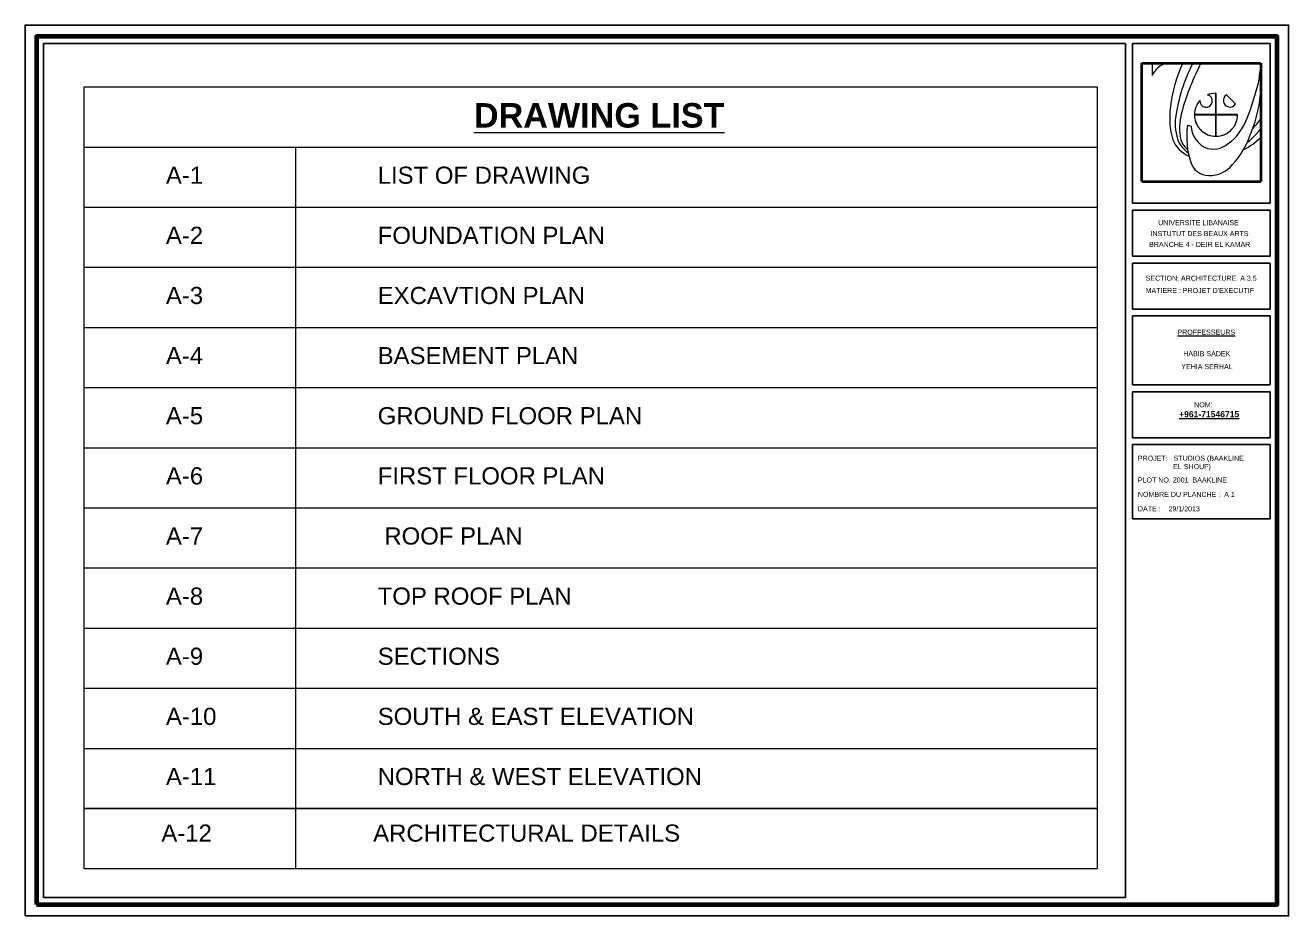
# Model space of a CAD drawing. Header units: inches. Extents: x -580639 to 179052, y 0 to 152898.
# Drawn here: x -580639 to -525889, y 113030 to 151788 of the extents above; entities that cross this region are included whole.
import ezdxf

# ---------------------------------------------------------------- set-up
doc = ezdxf.new("R2010")
doc.units = ezdxf.units.IN
doc.header["$LTSCALE"] = 500
doc.header["$MEASUREMENT"] = 0
doc.linetypes.add('ACAD_ISO02W100', pattern=[15, 12, -3])
for name, color, linetype, lineweight in [('A-0.2', 61, 'Continuous', 20), ('A-0.25', 42, 'Continuous', 25), ('A-ANNO-TEXS', 211, 'Continuous', 18), ('A-wall', 52, 'Continuous', 35), ('DIM', 8, 'Continuous', 18), ('WALL', 7, 'Continuous', 40)]:
    doc.layers.add(name, color=color, linetype=linetype, lineweight=lineweight)
doc.styles.add('50', font='arial.ttf', dxfattribs={"height": 125})

# ---------------------------------------------------------------- blocks, each defined once
blk = doc.blocks.new('4')
at = {"layer": 'A-0.2', "color": 253}
for p, q in [((0, 7158), (612, 7158)), ((612, 7158), (612, 6408))]:
    blk.add_line(p, q, dxfattribs=at)
at = {"layer": 'A-0.2'}
for p, q in [((4464, 4046), (4464, 5334)), ((4491, 4046), (4491, 5334)), ((5661, 4688), (5114, 5233)), ((5387, 4961), (5661, 4688)), ((4464, 4046), (3176, 4046)), ((4464, 4019), (3176, 4019)), ((4464, 2731), (4464, 4019)), ((5779, 4046), (4491, 4046)), ((5779, 4019), (4491, 4019)), ((4491, 2731), (4491, 4019)), ((2753, 3402), (2970, 3354))]:
    blk.add_line(p, q, dxfattribs=at)
at = {"layer": 'A-0.2', "color": 253}
blk.add_arc((1928, 5765), 1462, 107.64781, 153.96165, dxfattribs=at)
at = {"layer": 'A-0.2'}
for centre, radius, start, end in [((10717, 3409), 9059, 155.55033, 172.92406), ((12494, 2369), 10566, 153.0442, 171.7936), ((18093, -216), 16295, 153.09334, 163.75774), ((-19263, 10603), 26713, 349.95399, 351.96969), ((4478, 4033), 1301, 90.59339, 112.82445), ((-10257, 10332), 17845, 338.64073, 345.76469), ((-676, 5940), 7870, 337.73271, 357.72099), ((4478, 4033), 1301, 138.38861, 179.40661), ((3880, 4867), 376, 175.50124, 75.71182), ((5322, 4895), 397, 121.63123, 328.54112), ((6429, 3847), 4751, 171.79462, 196.2417), ((5120, 3503), 3106, 173.07815, 201.04099), ((5992, 3211), 3720, 162.30173, 187.61114), ((4478, 4033), 1301, 180.59339, 207.56933), ((4478, 4033), 1301, 187.50396, 216.31067), ((3279, 4920), 3270, 306.37555, 340.58391), ((4478, 4033), 1301, 337.29236, 359.40661), ((7684, 2710), 4979, 172.00351, 199.00541), ((4557, 3453), 1590, 183.56918, 241.76008), ((4478, 4033), 1301, 214.70346, 226.49059), ((4478, 4033), 1301, 226.49059, 269.40661), ((4478, 4033), 1301, 270.59339, 318.05723), ((4478, 4033), 1301, 318.05723, 325.65676), ((4478, 4033), 1301, 325.65676, 337.29236), ((4080, 5482), 3864, 306.58145, 323.55215), ((-4402, 12360), 14410, 320.31393, 323.55003), ((3569, 3233), 1845, 202.79142, 246.93196), ((3907, 3300), 1917, 208.42814, 234.80849), ((3498, 2902), 1207, 188.73708, 232.56395), ((4313, 3366), 1408, 248.83977, 309.98353), ((1776, 4501), 5072, 316.72692, 342.28934), ((4368, 5496), 3987, 296.48799, 315.0148), ((4044, 1512), 1149, 194.74643, 269.93049), ((4101, 2106), 1744, 268.07353, 321.63612)]:
    blk.add_arc(centre, radius, start, end, dxfattribs=at)
at = {"layer": 'WALL'}
for p, q in [((0, 7158), (7188, 7158)), ((0, 0), (0, 7158)), ((7188, 7158), (7188, 0)), ((0, 0), (7188, 0))]:
    blk.add_line(p, q, dxfattribs=at)

msp = doc.modelspace()

# ---------------------------------------------------------------- linework, layer by layer
msp.add_lwpolyline([(-580638.929, 113030.352), (-525638.711, 113030.352), (-525638.711, 151788.469), (-580638.929, 151788.469)], close=True)
at = {"layer": 'A-0.25', "lineweight": 25}
for p, q in [((-532438.711, 144035.821), (-526438.711, 144035.821)), ((-532438.711, 141735.821), (-532438.711, 143735.821)), ((-532438.711, 143735.821), (-526438.711, 143735.821)), ((-532438.711, 141735.821), (-526438.711, 141735.821)), ((-532438.711, 139435.821), (-532438.711, 141435.821)), ((-532438.711, 141435.821), (-526438.711, 141435.821)), ((-532438.711, 139435.821), (-526438.711, 139435.821)), ((-532438.711, 136135.821), (-532438.711, 139135.821)), ((-532438.711, 139135.821), (-526438.711, 139135.821)), ((-532438.711, 136135.821), (-526438.711, 136135.821)), ((-532438.711, 133835.821), (-532438.711, 135835.821)), ((-532438.711, 135835.821), (-526438.711, 135835.821)), ((-532438.711, 133835.821), (-526438.711, 133835.821)), ((-532438.711, 130305.9), (-532438.711, 133535.821)), ((-532438.711, 133535.821), (-526438.711, 133535.821)), ((-526438.711, 130305.9), (-532438.711, 130305.9))]:
    msp.add_line(p, q, dxfattribs=at)
for points in [[(-532738.711, 113830.352), (-532738.711, 150988.469), (-579838.929, 150988.469), (-579838.929, 113830.352), (-532738.711, 113830.352)], [(-526438.711, 144035.821), (-526438.711, 150988.469), (-532438.711, 150988.469), (-532438.711, 144035.821)], [(-526438.711, 141735.821), (-526438.711, 143735.821)], [(-526438.711, 139435.821), (-526438.711, 141435.821)], [(-526438.711, 136135.821), (-526438.711, 139135.821)], [(-526438.711, 133835.821), (-526438.711, 135835.821)], [(-526438.711, 130305.9), (-526438.711, 133535.821)]]:
    msp.add_lwpolyline(points, dxfattribs=at)
at = {"layer": 'A-wall', "color": 1, "lineweight": 70}
msp.add_lwpolyline([(-580138.929, 113530.352), (-526138.711, 113530.352), (-526138.711, 151288.469), (-580138.929, 151288.469)], close=True, dxfattribs=at)
at = {"layer": 'DIM'}
for p, q in [((-578073.539, 115085.435), (-578073.539, 149102.102)), ((-578073.539, 149102.102), (-533973.539, 149102.102)), ((-533973.539, 149102.102), (-533973.539, 115085.435)), ((-578073.539, 146485.435), (-533973.539, 146485.435)), ((-568854.12, 115085.435), (-568854.12, 146485.435)), ((-578073.539, 143868.769), (-533973.539, 143868.769)), ((-578073.539, 141252.102), (-533973.539, 141252.102)), ((-578073.539, 138635.435), (-533973.539, 138635.435)), ((-578073.539, 136018.769), (-533973.539, 136018.769)), ((-578073.539, 133402.102), (-533973.539, 133402.102)), ((-578073.539, 130785.435), (-533973.539, 130785.435)), ((-578073.539, 128168.769), (-533973.539, 128168.769)), ((-578073.539, 125552.102), (-533973.539, 125552.102)), ((-578073.539, 122935.435), (-533973.539, 122935.435)), ((-578073.539, 120318.769), (-533973.539, 120318.769)), ((-533973.539, 117702.102), (-578073.539, 117702.102)), ((-578073.539, 117702.102), (-533973.539, 117702.102)), ((-578073.539, 115085.435), (-533973.539, 115085.435))]:
    msp.add_line(p, q, dxfattribs=at)
for p in [(-578073.539, 146485.435), (-578073.539, 143868.769), (-578073.539, 141252.102), (-578073.539, 138635.435), (-578073.539, 136018.769), (-578073.539, 133402.102), (-578073.539, 130785.435), (-578073.539, 128168.769), (-578073.539, 125552.102), (-578073.539, 122935.435), (-578073.539, 120318.769)]:
    msp.add_point(p, dxfattribs=at)

# ---------------------------------------------------------------- block references
at = {"layer": 'A-wall', "linetype": 'ACAD_ISO02W100', "xscale": 0.7200000000000001, "yscale": 0.7200000000000001, "zscale": 0.7200000000000001}
msp.add_blockref('4', (-532023.856, 144985.208), dxfattribs=at)

# ---------------------------------------------------------------- texts
at = {"layer": 'A-ANNO-TEXS', "attachment_point": 1, "style": '50'}
for s, width, insert, char_height in [('{\\fArial|b1|i0|c0|p34;\\L DRAWING LIST}', 14123.79825, (-561516.3, 148396.657), 1064.8), ('LIST OF DRAWING', 14123.79825, (-565291.574, 145632.83), 745.36), ('A-1', 14123.79825, (-574510.993, 145632.83), 745.36), ('A-2', 14123.79825, (-574510.993, 143016.163), 745.36), ('FOUNDATION PLAN', 14123.79825, (-565291.574, 143016.163), 745.36), ('UNIVERSITE LIBANAISE', 4948.28299, (-531319.091, 143304.642), 220), ('BRANCHE 4 - DEIR EL KAMAR', 4948.28299, (-531710.516, 142356.96), 220), ('INSTUTUT DES BEAUX ARTS', 4948.28299, (-531649.639, 142830.151), 220), ('SECTION: ARCHITECTURE  A 3.5\\P ', 5318.43165, (-531858.393, 140887.41), 220), ('A-3', 14123.79825, (-574510.993, 140399.496), 745.36), ('EXCAVTION PLAN', 14123.79825, (-565291.574, 140399.496), 745.36), ("MATIERE : PROJET D'EXECUTIF ", 5318.43165, (-531863.742, 140353.14), 220), ('{\\LPROFFESSEURS }', 5318.43165, (-530474.024, 138539.051), 220), ('A-4', 14123.79825, (-574510.993, 137782.83), 745.36), ('BASEMENT PLAN', 14123.79825, (-565291.574, 137782.83), 745.36), ('HABIB SADEK ', 5318.43165, (-530223.995, 137603.24), 220), ('YEHIA SERHAL', 5318.43165, (-530309.929, 137043.375), 220), ('NOM: ', 5318.43165, (-529747.061, 135379.431), 220), ('A-5', 14123.79825, (-574510.993, 135166.163), 745.36), ('GROUND FLOOR PLAN', 14123.79825, (-565291.574, 135166.163), 745.36), ('{\\fArial|b1|i0|c0|p34;\\L+961-71546715}', 5318.43165, (-530403.78, 134991.6), 266.2), ('PROJET:   STUDIOS (BAAKLINE \\P                  EL SHOUF)', 6503.49491, (-532198.312, 133054.853), 220), ('A-6', 14123.79825, (-574510.993, 132549.496), 745.36), ('FIRST FLOOR PLAN', 14123.79825, (-565291.574, 132549.496), 745.36), ('PLOT NO. 2001  BAAKLINE', 6503.49491, (-532198.312, 132106.194), 220), ('NOMBRE DU PLANCHE :  A 1', 6503.49491, (-532198.312, 131479.624), 220), ('DATE :    29/1/2013', 6503.49491, (-532198.312, 130852.754), 220), ('A-7', 14123.79825, (-574510.993, 129932.83), 745.36), (' ROOF PLAN', 14123.79825, (-565291.574, 129932.83), 745.36), ('A-8', 14123.79825, (-574510.993, 127316.163), 745.36), ('TOP ROOF PLAN', 14123.79825, (-565291.574, 127316.163), 745.36), ('A-9', 14123.79825, (-574510.993, 124699.496), 745.36), ('SECTIONS', 14123.79825, (-565291.574, 124699.496), 745.36), ('A-10', 14123.79825, (-574510.993, 122082.83), 745.36), ('SOUTH & EAST ELEVATION', 14123.79825, (-565291.574, 122082.83), 745.36), ('A-11', 14123.79825, (-574510.993, 119466.163), 745.36), ('NORTH & WEST ELEVATION', 14123.79825, (-565291.574, 119466.163), 745.36), ('A-12', 14123.79825, (-574709.043, 117004.392), 745.36), ('ARCHITECTURAL DETAILS', 14123.79825, (-565489.624, 117004.392), 745.36)]:
    msp.add_mtext_dynamic_manual_height_columns(s, width=width, gutter_width=1000, heights=[0], dxfattribs=dict(at, insert=insert, char_height=char_height))

doc.saveas('drawing.dxf')
